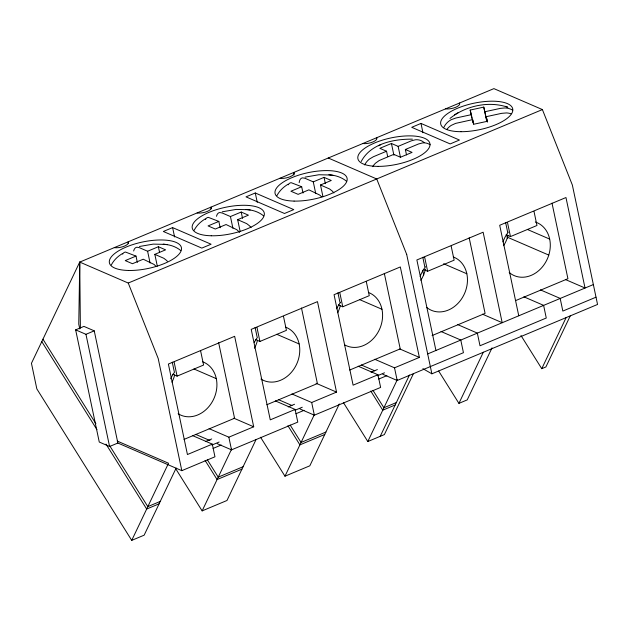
<?xml version="1.0" encoding="UTF-8"?>
<svg xmlns="http://www.w3.org/2000/svg" width="629" height="629" viewBox="0 0 629 629"><rect width="100%" height="100%" fill="white"/><g stroke="black" fill="none" stroke-linecap="round" stroke-linejoin="round"><path stroke-width="0.94" d="M422.892 368.673L431.879 373.815L597.55 304.452L572.351 185.02L542.395 109.572L493.914 88.626L79.757 262.089L78.767 324.163L79.781 328.959M361.203 161.527C370.567 143.561 393.817 138.938 412.427 139.158M80.378 328.031L79.741 262.049L31.45 363.295L36.836 388.887L131.728 540.374L168.525 463.227L117.23 441.063M176.151 468.078L144.151 535.169L131.728 540.374M175.648 468.605L202.137 510.89L231.645 449.035M256.074 439.498L226.99 500.487L202.137 510.89M260.555 437.234L284.968 476.208L314.06 415.219M339.322 403.944L309.822 465.806L284.968 476.208M343.395 402.552L367.808 441.527L397.308 379.664M380.231 436.322L409.463 375.033M413.395 373.728L384.374 434.584L367.808 441.527M438.665 371.031L458.918 403.37L483.324 352.216M492.027 347.868L467.205 399.902L458.918 403.37M520.977 335.524L541.758 368.688L566.155 317.535M570.299 315.797L545.901 366.951L541.758 368.688M364.623 164.924L365.418 163.571A16.33 13.468 -66.6 0 1 369.53 159.003L373.327 156.763L386.544 151.227L387.684 156.652M111.309 264.966C113.786 260.147 117.851 256.262 122.498 253.55M194.141 230.277C196.625 225.465 200.682 221.581 205.329 218.861M276.972 195.595C279.457 190.776 283.514 186.899 288.168 184.179M449.979 118.433C465.641 105.79 488.639 100.671 507.878 107.26M457.943 112.764L454.508 114.832M380.749 144.717L378.383 145.747M420.99 123.426L411.72 127.31L450.167 143.923L459.437 140.039L420.99 123.426L422.955 132.766M172.613 227.596L163.336 231.48L201.815 248.109L211.092 244.225L172.613 227.596L174.579 236.944M255.28 192.977L246.002 196.861L284.489 213.49L293.767 209.606L255.28 192.977L257.253 202.334M424.111 142.579A15.929 13.138 -66.3 0 0 421.855 141.006A16.134 13.311 -66.6 0 0 419.284 140.047A16.409 13.547 -66.8 0 0 415.219 139.811L411.358 140.833L398.141 146.368L391.435 143.475L379.837 148.326L386.544 151.227M137.342 262.427L136.006 256.089L125.242 260.603L132.46 263.716L143.231 259.211L154.026 264.424A16.33 7.005 67.3 0 1 155.772 266.138M133.686 250.995A15.945 6.84 67.3 0 1 134.292 249.257L134.708 248.581A16.33 7.005 67.3 0 1 137.059 247.228L139.379 247.677L147.603 251.238L158.374 246.725L165.592 249.847L154.828 254.352L157.305 266.114M220.174 227.737L218.845 221.408L208.073 225.913L215.299 229.035L226.063 224.529L236.866 229.742A16.33 7.005 67.3 0 1 239.468 232.478M216.525 216.305A15.945 6.84 67.3 0 1 217.123 214.575L217.54 213.899A16.33 7.005 67.3 0 1 219.891 212.539L222.21 212.995L230.442 216.549L241.206 212.044L248.431 215.165L237.66 219.67L240.136 231.433M303.013 193.056L301.676 186.727L290.913 191.232L298.13 194.353L308.894 189.84L319.697 195.053A16.33 7.005 67.3 0 1 321.443 196.767M299.184 182.662A15.945 6.84 67.3 0 1 299.954 179.894L300.379 179.21A16.33 7.005 67.3 0 1 302.73 177.858L305.041 178.314L313.273 181.867L324.045 177.362L331.263 180.476L320.491 184.989L322.968 196.751M406.507 154.923L405.359 149.49L418.576 143.955L422.633 142.917A16.33 13.468 -66.6 0 1 427.838 143.577L429.033 144.104A15.945 13.154 -66.6 0 1 430.15 144.772M542.395 109.572L128.245 283.042L79.757 262.089M117.867 443.036L109.58 446.504L99.264 442.045L75.645 329.863L83.924 326.388L94.24 330.846L117.867 443.036L181.82 470.665L214.953 456.788L212.287 444.129L192.513 435.582M75.645 329.863L85.953 334.313L94.24 330.846M172.778 374.279L177.087 376.134L203.592 365.04L200.643 351.013M255.61 339.589L259.919 341.453L286.431 330.351L283.475 316.332M338.449 304.908L342.758 306.771L369.262 295.669L366.306 281.65M423.317 269.409L427.626 271.272L454.13 260.17L451.174 246.151M506.148 234.727L510.457 236.59L536.962 225.489L534.013 211.47M184.03 439.404L234.554 418.246L218.648 342.687M266.861 404.722L317.393 383.564L301.48 308.006M349.7 370.033L400.225 348.883L384.311 273.316M432.076 335.579L485.093 313.384L469.179 237.825M515.741 300.552L567.924 278.702L552.01 203.136M205.361 441.597L211.706 438.94M288.2 406.916L294.537 404.258M371.031 372.226L377.376 369.577M212.287 444.129L187.434 454.531L168.383 364.057L234.648 336.311L253.699 426.784L228.854 437.186L209.08 428.648M217.17 443.657L231.519 449.853L297.784 422.106L295.119 409.44L270.266 419.85L251.215 329.376L317.48 301.629L336.539 392.103L311.685 402.505L291.919 393.966M300.002 408.968L314.351 415.171L380.624 387.425L377.95 374.758L353.105 385.16L334.054 294.694L400.319 266.948L419.37 357.414L394.517 367.823L374.75 359.277M427.681 353.93L593.351 284.567M211.894 445.065L219.128 442.038M295.032 410.257L302.266 407.23M377.266 375.827L384.492 372.8M213.074 448.43L221.227 445.017M295.913 413.748L304.066 410.336M378.744 379.067L386.898 375.655M382.833 374.286L397.19 380.49L463.439 352.696L460.774 340.03L441.039 331.507M595.97 297.202L562.837 311.072L560.172 298.405L540.437 289.883M160.253 501.423L147.823 506.62L109.926 446.118M243.085 466.734L218.232 477.144L207.326 459.728M325.916 432.052L301.071 442.454L290.158 425.047M396.325 402.568L383.902 407.773L372.997 390.357M159.098 503.829L146.675 509.034L106.01 444.113M241.937 469.148L217.084 479.55L205.093 460.404M324.768 434.466L299.915 444.868L287.925 425.723M395.177 404.982L382.754 410.187L370.764 391.041M305.096 177.119L318.895 174.744L330.783 175.011M222.257 211.8L236.064 209.426L247.944 209.693M139.426 246.489L153.232 244.115L165.113 244.382M471.884 118.205L470.17 110.059L483.772 107.111L486.854 120.768M473.063 122.812L471.349 114.667L455.844 118.024L451.37 119.628A16.33 15.182 -14.4 0 0 446.456 123.426L445.489 124.621A15.945 14.821 -14.4 0 0 443.956 127.239M484.951 111.718L500.456 108.361L504.961 107.952A16.409 15.269 -14.5 0 1 509.671 108.793A16.134 15.002 -14.4 0 1 512.619 110.106M511.039 113.786A16.33 15.182 -14.4 0 0 506.455 112.929L501.73 113.322L486.225 116.68L487.404 121.287L473.802 124.235L472.623 119.628L455.585 123.394L451.292 125.36A16.283 15.143 -14.4 0 0 447.738 128.371A15.654 14.553 -14.4 0 0 446.771 129.566M330.933 175.035C336.531 175.577 342.05 177.59 346.437 181.176M248.093 209.724C253.699 210.259 259.219 212.28 263.598 215.857M165.262 244.406C170.868 244.94 176.387 246.961 180.767 250.539M328.881 174.776L333.016 175.302M246.049 209.457L250.185 209.984M163.218 244.138L167.345 244.673M505.59 106.325L507.178 106.977M405.359 149.49L412.066 152.391L400.469 157.242L393.762 154.349L379.24 160.505L375.615 163.1A16.283 13.437 -66.6 0 0 372.643 166.677M527.322 229.428L549.667 239.091M328.244 157.997L376.74 178.99L406.696 254.431M507.517 237.259L548.779 255.083M565.479 279.559L585.025 288.003L565.966 197.53L499.701 225.276L518.752 315.75M320.491 184.989L329.565 188.967L332.159 190.988A16.283 6.99 67.3 0 1 333.897 192.93M301.676 186.727L291.227 182.709A16.409 7.045 67.2 0 0 289.301 183.487A16.134 6.919 67.3 0 0 288.782 184.053A15.929 6.825 67.4 0 0 288.341 184.777M523.871 296.817L543.605 305.348L546.271 318.015L480.006 345.761L477.34 333.095L457.605 324.564M443.626 263.748L466.836 273.772M482.467 314.17L502.186 322.685L483.135 232.219L416.87 259.966L435.921 350.432M237.66 219.67L246.725 223.649L249.328 225.677A16.283 6.99 67.3 0 1 251.057 227.612M218.845 221.408L208.396 217.39A16.409 7.045 67.2 0 0 206.469 218.169A16.134 6.919 67.3 0 0 205.95 218.735A15.929 6.825 67.4 0 0 205.51 219.458M359.623 299.608L381.968 309.271M399.761 348.946L419.37 357.414M154.828 254.352L163.894 258.33L166.488 260.359A16.283 6.99 67.3 0 1 167.361 261.279M136.006 256.089L125.564 252.072A16.409 7.045 67.2 0 0 123.638 252.858A16.134 6.919 67.3 0 0 123.119 253.424A15.929 6.825 67.4 0 0 122.679 254.14M361.305 364.985L374.766 370.796M358.184 366.212L377.95 374.758M276.784 334.298L299.137 343.953M316.072 383.258L336.539 392.103M278.474 399.667L291.927 405.485M275.345 400.901L295.119 409.44M193.952 368.979L216.297 378.634M233.776 418.175L253.699 426.784M195.643 434.356L209.992 440.552M42.945 339.188L95.907 423.734M41.797 341.602L96.945 429.638M128.245 283.042L158.194 358.483L181.82 470.665M470.17 110.059L471.349 114.667M486.225 116.68L487.365 122.112M483.772 107.111L486.822 121.586M507.501 222.564L510.457 236.59M505.637 222.619L507.634 232.077M506.636 234.625L507.43 238.391M472.623 119.628L473.574 124.157M424.669 257.253L427.626 271.272M422.806 257.3L424.795 266.759M398.141 146.368L400.429 157.226M422.719 270.36L423.71 275.07M391.435 143.475L393.911 155.237M406.68 254.383L431.879 373.815M394.517 367.823L397.19 380.49M324.045 177.362L325.374 183.692M339.802 292.744L342.758 306.771M337.938 292.799L339.927 302.258M313.273 181.867L315.75 193.63M311.685 402.505L314.351 415.171M241.206 212.044L242.542 218.373M256.97 327.426L259.919 341.453M255.107 327.481L257.096 336.94M230.442 216.549L232.919 228.311M228.854 437.186L231.519 449.853M158.374 246.725L159.514 252.158M174.131 362.115L177.087 376.134M172.267 362.17L174.264 371.629M147.603 251.238L150.079 262.993M85.953 334.313L109.58 446.504M293.995 175.059L293.869 172.44A8.751 3.216 -11.9 0 1 290.103 176.733A8.751 3.216 -11.9 0 1 279.944 178.274M211.116 208.867L211.037 207.122A8.751 3.216 -11.9 0 1 207.271 211.423A8.751 3.216 -11.9 0 1 197.113 212.956M128.285 243.557L128.206 241.803A8.751 3.216 -11.9 0 1 124.44 246.104A8.751 3.216 -11.9 0 1 114.274 247.637M285.511 327.127A28.832 23.784 -66.6 0 1 296.463 364.529A28.832 23.784 -66.6 0 1 260.956 379.043M254.218 342.569A28.832 23.784 -66.6 0 1 257.34 337.553M257.528 340.171A28.832 23.784 -66.6 0 1 254.446 348.199M368.382 292.461A28.832 23.784 -66.6 0 1 379.499 329.407A28.832 23.784 -66.6 0 1 344.511 344.786M336.578 308.855A28.832 23.784 -66.6 0 1 340.619 302.29M340.36 305.49A28.832 23.784 -66.6 0 1 337.679 312.747M202.68 361.817A28.832 23.784 -66.6 0 1 213.624 399.211A28.832 23.784 -66.6 0 1 178.125 413.725M170.656 378.784A28.832 23.784 -66.6 0 1 174.508 372.242M174.689 374.86A28.832 23.784 -66.6 0 1 172.008 382.118M535.295 222.006A28.832 23.784 -66.6 0 1 546.444 260.776A28.832 23.784 -66.6 0 1 509.183 272.475M502.964 241.866A28.832 23.784 -66.6 0 1 508.318 232.109M508.035 235.395A28.832 23.784 -66.6 0 1 503.593 245.703M453.25 256.962A28.832 23.784 -66.6 0 1 463.479 295.716A28.832 23.784 -66.6 0 1 426.627 307.392M420.133 276.548A28.832 23.784 -66.6 0 1 425.487 266.798M425.424 269.157A28.832 23.784 -66.6 0 1 420.856 280.243M376.661 137.72A8.767 3.224 -11.9 0 1 372.848 141.981A8.767 3.224 -11.9 0 1 362.784 143.53M459.492 103.038A8.767 3.224 -11.9 0 1 455.679 107.292A8.767 3.224 -11.9 0 1 445.623 108.848M128.418 270.462A36.789 13.524 -11.9 0 0 181.498 248.235A36.789 13.524 -11.9 0 0 126.335 246.977A36.789 13.524 -11.9 0 0 128.418 270.462M211.25 235.773A36.789 13.524 -11.9 0 0 264.337 213.546A36.789 13.524 -11.9 0 0 209.166 212.295A36.789 13.524 -11.9 0 0 211.25 235.773M294.081 201.091A36.789 13.524 -11.9 0 0 347.169 178.864A36.789 13.524 -11.9 0 0 292.005 177.606A36.789 13.524 -11.9 0 0 294.081 201.091M378.202 166.378A36.789 13.524 -11.9 0 0 429.914 143.593A36.789 13.524 -11.9 0 0 373.602 143.404A36.789 13.524 -11.9 0 0 378.202 166.378M461.033 131.697A36.789 13.524 -11.9 0 0 512.745 108.911A36.789 13.524 -11.9 0 0 456.434 108.723A36.789 13.524 -11.9 0 0 461.033 131.697"/></g></svg>
